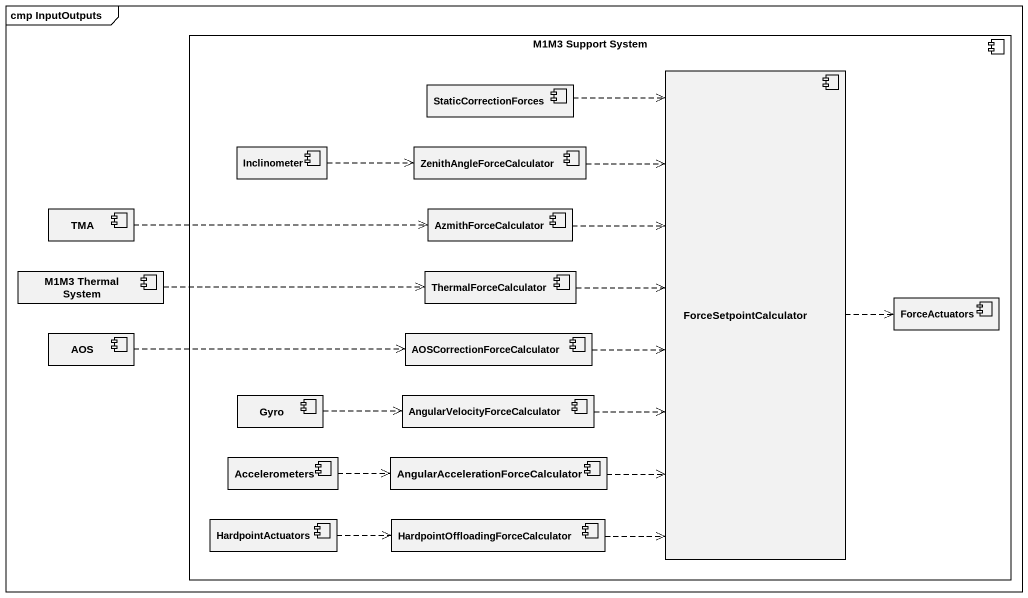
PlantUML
@startuml
mainframe cmp InputOutputs
component "M1M3 Support System" as M1M3_Support_System {
  component StaticCorrectionForces
  component ForceSetpointCalculator
  component Inclinometer
  component ZenithAngleForceCalculator
  component AzmithForceCalculator
  component ThermalForceCalculator
  component AOSCorrectionForceCalculator
  component ForceActuators
  component Gyro
  component "AngularVelocityForceCalculator" as AngularVelocityForceCalculat
  component Accelerometers
  component "AngularAccelerationForceCalculator" as AngularAccelerationForceCalc
  component HardpointActuators
  component "HardpointOffloadingForceCalculator" as HardpointOffloadingForceCalc
}
component TMA
component "M1M3 Thermal System" as M1M3_Thermal_System
component AOS
StaticCorrectionForces ..> ForceSetpointCalculator
ForceSetpointCalculator .right.> ForceActuators
Inclinometer .right.> ZenithAngleForceCalculator
ZenithAngleForceCalculator .right.> ForceSetpointCalculator
TMA .right.> AzmithForceCalculator
AzmithForceCalculator .right.> ForceSetpointCalculator
M1M3_Thermal_System .right.> ThermalForceCalculator
ThermalForceCalculator .right.> ForceSetpointCalculator
AOS .right.> AOSCorrectionForceCalculator
AOSCorrectionForceCalculator .right.> ForceSetpointCalculator
Gyro .right.> AngularVelocityForceCalculat
AngularVelocityForceCalculat .right.> ForceSetpointCalculator
Accelerometers .right.> AngularAccelerationForceCalc
AngularAccelerationForceCalc .up.> ForceSetpointCalculator
HardpointActuators .right.> HardpointOffloadingForceCalc
HardpointOffloadingForceCalc .up.> ForceSetpointCalculator
@enduml
